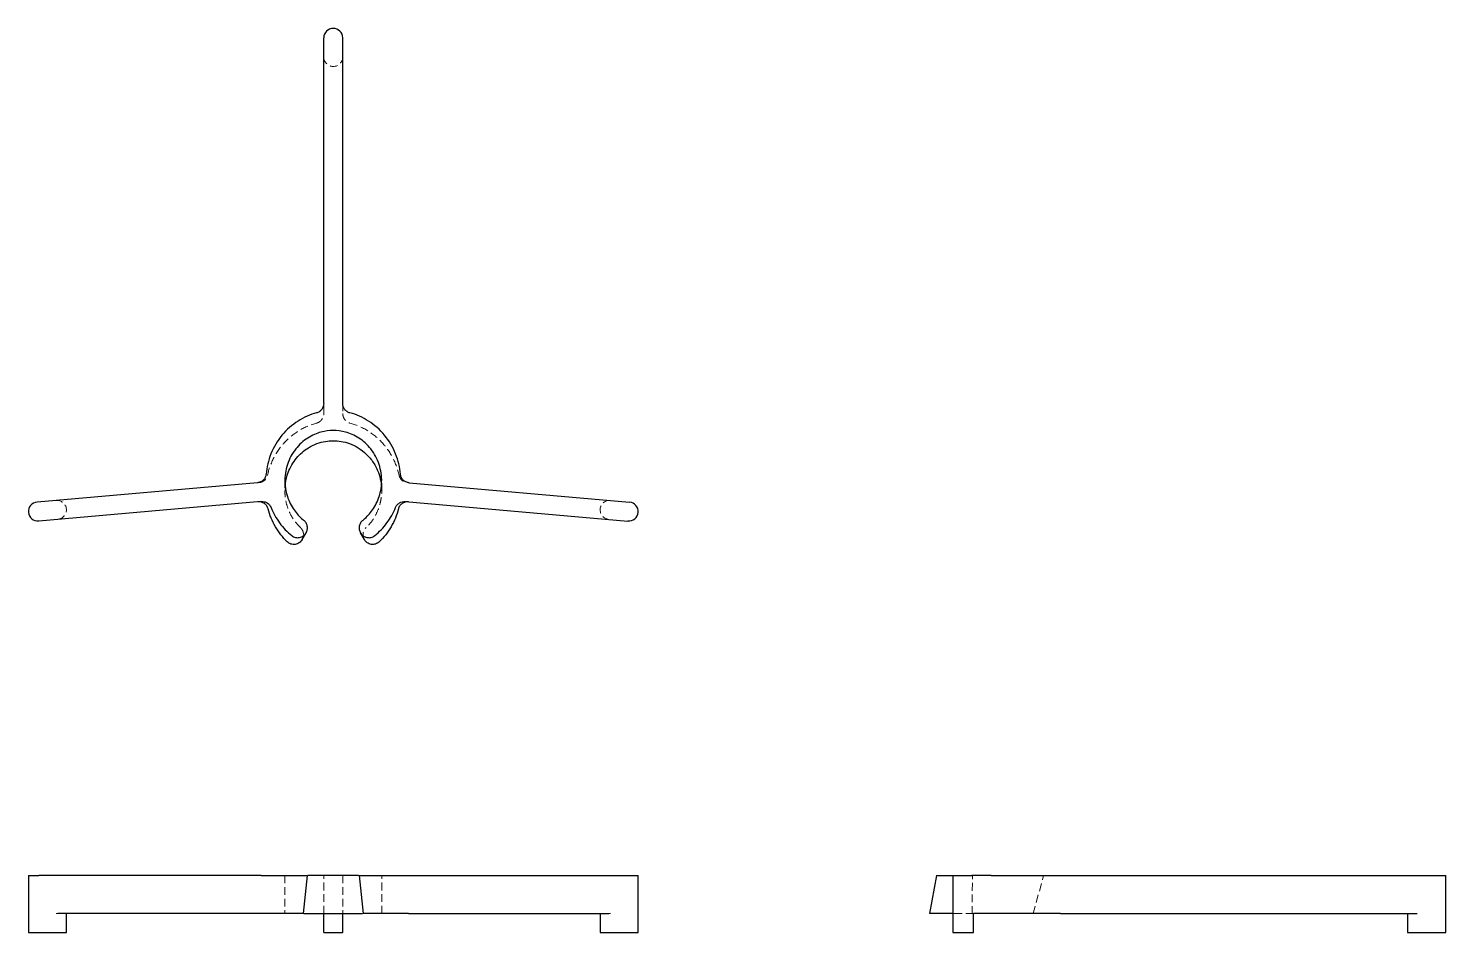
# Model space of a CAD drawing. Header units: millimetres. Extents: x 33 to 265, y 52 to 200.
import ezdxf

# ---------------------------------------------------------------- set-up
doc = ezdxf.new("R2010")
doc.units = ezdxf.units.MM
doc.linetypes.add('HIDDEN', pattern=[1.905, 1.27, -0.635])

msp = doc.modelspace()

# ---------------------------------------------------------------- linework, layer by layer
at = {"color": 7, "linetype": 'Continuous', "lineweight": 25}
for p, q in [((81.44, 138.91), (81.44, 198.84)), ((84.56, 138.91), (84.56, 198.84)), ((70.57, 125.9), (34.43, 122.73)), ((95.43, 125.9), (131.57, 122.73)), ((71.2, 122.81), (34.7, 119.62)), ((94.8, 122.81), (131.3, 119.62)), ((33, 61.5), (33, 52.12)), ((33, 61.5), (34.7, 61.5)), ((71.2, 61.5), (34.7, 61.5)), ((78.12, 55.24), (78.76, 61.49)), ((87.24, 61.49), (87.88, 55.24)), ((94.8, 61.5), (131.3, 61.5)), ((131.3, 61.5), (133, 61.5)), ((133, 52.12), (133, 61.5)), ((181.89, 61.5), (180.78, 55.25)), ((184.62, 61.5), (184.62, 52.12)), ((184.62, 61.5), (187.73, 61.5)), ((190.9, 61.5), (187.73, 61.5)), ((203.91, 61.5), (263.84, 61.5)), ((263.84, 61.5), (265.41, 61.5)), ((265.41, 52.12), (265.41, 61.5)), ((70.67, 55.25), (37.81, 55.25)), ((39.24, 52.12), (39.24, 55.25)), ((81.44, 52.12), (81.44, 55.25)), ((84.56, 52.12), (84.56, 55.25)), ((95.33, 55.25), (128.19, 55.25)), ((126.76, 55.25), (126.76, 52.12)), ((188.01, 52.12), (188.01, 55.25)), ((190.92, 55.25), (188.01, 55.25)), ((202.24, 55.25), (260.72, 55.25)), ((259.16, 55.25), (259.16, 52.12)), ((33, 52.12), (34.7, 52.12)), ((34.7, 52.12), (37.81, 52.12)), ((37.81, 52.12), (39.24, 52.12)), ((81.44, 52.12), (84.56, 52.12)), ((126.76, 52.12), (128.19, 52.12)), ((128.19, 52.12), (131.3, 52.12)), ((131.3, 52.12), (133, 52.12)), ((184.62, 52.12), (187.73, 52.12)), ((187.73, 52.12), (188.01, 52.12)), ((188.01, 52.12), (188.01, 52.12)), ((259.16, 52.12), (260.72, 52.12)), ((260.72, 52.12), (263.84, 52.12)), ((263.84, 52.12), (265.41, 52.12))]:
    msp.add_line(p, q, dxfattribs=at)
at = {"color": 7, "linetype": 'HIDDEN', "lineweight": 18}
for p, q in [((81.44, 137.24), (81.44, 138.91)), ((84.56, 138.91), (84.56, 137.24)), ((75.06, 126.25), (75.06, 124.58)), ((90.94, 124.58), (90.94, 126.25)), ((75.06, 61.5), (75.06, 55.25)), ((81.44, 55.25), (81.44, 61.5)), ((84.56, 61.5), (84.56, 55.25)), ((90.94, 55.25), (90.94, 61.5)), ((187.76, 55.19), (187.81, 61.5)), ((197.79, 55.25), (199.47, 61.5)), ((37.81, 55.25), (37.54, 55.25)), ((128.46, 55.25), (128.19, 55.25)), ((184.81, 55.25), (184.62, 55.25)), ((188.01, 55.25), (184.89, 55.25))]:
    msp.add_line(p, q, dxfattribs=at)
at = {"color": 7, "linetype": 'Continuous', "lineweight": 25}
for centre, start, end in [((83, 198.84), 0, 180), ((34.56, 121.18), 95, 275), ((131.44, 121.18), 265, 85)]:
    msp.add_arc(centre, 1.56, start, end, dxfattribs=at)
at = {"color": 7, "linetype": 'HIDDEN', "lineweight": 18}
for centre, start, end in [((83, 195.72), 180, 0), ((37.68, 121.45), 275, 95), ((128.32, 121.45), 85, 265)]:
    msp.add_arc(centre, 1.56, start, end, dxfattribs=at)
at = {"color": 7, "linetype": 'Continuous', "lineweight": 25}
for points, knots in [([(80.26, 137.35), (79.23, 137.08), (78.19, 136.63), (76.25, 135.4), (75.35, 134.61), (73.83, 132.77), (73.21, 131.72), (72.34, 129.54), (72.08, 128.41), (71.99, 127.31)], [0, 0, 0, 0, 0.25, 0.25, 0.5, 0.5, 0.75, 0.75, 1, 1, 1, 1]), ([(81.44, 138.91), (81.44, 138.75), (81.41, 138.57), (81.3, 138.23), (81.22, 138.07), (81, 137.78), (80.87, 137.65), (80.57, 137.46), (80.42, 137.39), (80.26, 137.35)], [0, 0, 0, 0, 0.25, 0.25, 0.5, 0.5, 0.75, 0.75, 1, 1, 1, 1]), ([(85.74, 137.35), (85.58, 137.39), (85.43, 137.46), (85.13, 137.65), (85, 137.78), (84.78, 138.07), (84.7, 138.23), (84.59, 138.57), (84.56, 138.75), (84.56, 138.91)], [0, 0, 0, 0, 0.25, 0.25, 0.5, 0.5, 0.75, 0.75, 1, 1, 1, 1]), ([(94.01, 127.31), (93.92, 128.41), (93.66, 129.54), (92.79, 131.72), (92.17, 132.77), (90.65, 134.61), (89.75, 135.4), (87.81, 136.63), (86.77, 137.08), (85.74, 137.35)], [0, 0, 0, 0, 0.25, 0.25, 0.5, 0.5, 0.75, 0.75, 1, 1, 1, 1]), ([(83, 134.47), (82.37, 134.47), (81.69, 134.39), (80.27, 134), (79.53, 133.69), (78.1, 132.77), (77.42, 132.17), (76.55, 131.06), (76.28, 130.66), (75.83, 129.81), (75.64, 129.36), (75.18, 127.96), (75.04, 126.98), (75.09, 125.07), (75.28, 124.16), (75.87, 122.53), (76.28, 121.82), (77.18, 120.62), (77.68, 120.12), (78.17, 119.73)], [0, 0, 0, 0, 0.125, 0.125, 0.25, 0.25, 0.375, 0.375, 0.4375, 0.4375, 0.5, 0.5, 0.625, 0.625, 0.75, 0.75, 0.875, 0.875, 1, 1, 1, 1]), ([(75.13, 125.4), (75.14, 125.52), (75.15, 126.26), (75.52, 127.43), (76.16, 128.83), (76.94, 129.95), (77.86, 130.89), (78.98, 131.71), (80.26, 132.34), (81.66, 132.73), (82.57, 132.77), (83, 132.79)], [0, 0, 0, 0, 0.030045, 0.186834, 0.304242, 0.419386, 0.530701, 0.636976, 0.769365, 0.890409, 1, 1, 1, 1]), ([(87.83, 119.73), (88.32, 120.12), (88.82, 120.62), (89.72, 121.82), (90.13, 122.53), (90.72, 124.16), (90.91, 125.07), (90.96, 126.98), (90.82, 127.96), (90.36, 129.36), (90.17, 129.81), (89.72, 130.66), (89.45, 131.06), (88.58, 132.17), (87.9, 132.77), (86.47, 133.69), (85.73, 134), (84.31, 134.39), (83.63, 134.47), (83, 134.47)], [0, 0, 0, 0, 0.125, 0.125, 0.25, 0.25, 0.375, 0.375, 0.5, 0.5, 0.5625, 0.5625, 0.625, 0.625, 0.75, 0.75, 0.875, 0.875, 1, 1, 1, 1]), ([(83, 132.79), (83.43, 132.77), (84.34, 132.73), (85.74, 132.34), (87.15, 131.65), (88.48, 130.6), (89.63, 129.23), (90.38, 127.72), (90.78, 126.42), (90.84, 125.69), (90.87, 125.42)], [0, 0, 0, 0, 0.109775, 0.231024, 0.363635, 0.506629, 0.657896, 0.814143, 0.932206, 1, 1, 1, 1]), ([(71.99, 127.31), (71.97, 127.13), (71.92, 126.95), (71.77, 126.62), (71.66, 126.47), (71.4, 126.22), (71.25, 126.11), (70.92, 125.96), (70.75, 125.91), (70.57, 125.9)], [0, 0, 0, 0, 0.25, 0.25, 0.5, 0.5, 0.75, 0.75, 1, 1, 1, 1]), ([(95.43, 125.9), (95.25, 125.91), (95.08, 125.96), (94.74, 126.11), (94.6, 126.22), (94.34, 126.47), (94.23, 126.62), (94.08, 126.95), (94.03, 127.13), (94.01, 127.31)], [0, 0, 0, 0, 0.25, 0.25, 0.5, 0.5, 0.75, 0.75, 1, 1, 1, 1]), ([(72.32, 121.6), (72.27, 121.78), (72.2, 121.95), (71.99, 122.25), (71.86, 122.38), (71.4, 122.7), (71.03, 122.8), (70.67, 122.77)], [0, 0, 0, 0, 0.25, 0.25, 0.5, 0.5, 1, 1, 1, 1]), ([(71.2, 122.81), (71.37, 122.83), (71.53, 122.82), (71.86, 122.74), (72.01, 122.68), (72.44, 122.42), (72.67, 122.15), (72.79, 121.84)], [0, 0, 0, 0, 0.25, 0.25, 0.5, 0.5, 1, 1, 1, 1]), ([(75.45, 116.21), (74.71, 116.92), (74.05, 117.76), (72.99, 119.6), (72.58, 120.59), (72.32, 121.6)], [0, 0, 0, 0, 0.5, 0.5, 1, 1, 1, 1]), ([(72.79, 121.84), (73.15, 120.95), (73.63, 120.09), (74.78, 118.52), (75.46, 117.82), (76.19, 117.23)], [0, 0, 0, 0, 0.5, 0.5, 1, 1, 1, 1]), ([(89.81, 117.23), (90.54, 117.82), (91.22, 118.52), (92.37, 120.09), (92.85, 120.95), (93.21, 121.84)], [0, 0, 0, 0, 0.5, 0.5, 1, 1, 1, 1]), ([(93.68, 121.6), (93.42, 120.59), (93.01, 119.6), (91.95, 117.76), (91.29, 116.92), (90.55, 116.21)], [0, 0, 0, 0, 0.5, 0.5, 1, 1, 1, 1]), ([(93.21, 121.84), (93.27, 122), (93.36, 122.14), (93.57, 122.39), (93.7, 122.5), (94.13, 122.76), (94.47, 122.84), (94.8, 122.81)], [0, 0, 0, 0, 0.25, 0.25, 0.5, 0.5, 1, 1, 1, 1]), ([(95.33, 122.77), (95.15, 122.78), (94.97, 122.77), (94.61, 122.67), (94.45, 122.59), (94.14, 122.38), (94.01, 122.25), (93.8, 121.95), (93.73, 121.78), (93.68, 121.6)], [0, 0, 0, 0, 0.25, 0.25, 0.5, 0.5, 0.75, 0.75, 1, 1, 1, 1]), ([(78.54, 117.69), (78.64, 117.86), (78.7, 118.03), (78.77, 118.41), (78.77, 118.59), (78.7, 118.97), (78.64, 119.14), (78.45, 119.47), (78.32, 119.61), (78.17, 119.73)], [0, 0, 0, 0, 0.25, 0.25, 0.5, 0.5, 0.75, 0.75, 1, 1, 1, 1]), ([(87.83, 119.73), (87.68, 119.61), (87.56, 119.47), (87.36, 119.14), (87.3, 118.97), (87.2, 118.41), (87.27, 118.02), (87.46, 117.69)], [0, 0, 0, 0, 0.25, 0.25, 0.5, 0.5, 1, 1, 1, 1]), ([(77.9, 116.58), (77.84, 116.48), (77.77, 116.38), (77.61, 116.21), (77.52, 116.13), (77.23, 115.92), (77, 115.83), (76.65, 115.78), (76.53, 115.77), (76.29, 115.79), (76.17, 115.81), (75.83, 115.92), (75.62, 116.04), (75.45, 116.21)], [0, 0, 0, 0, 0.125, 0.125, 0.25, 0.25, 0.5, 0.5, 0.625, 0.625, 0.75, 0.75, 1, 1, 1, 1]), ([(76.19, 117.23), (76.28, 117.15), (76.38, 117.09), (76.58, 116.99), (76.69, 116.95), (77.02, 116.88), (77.25, 116.87), (77.58, 116.94), (77.69, 116.98), (77.9, 117.07), (78, 117.12), (78.27, 117.32), (78.43, 117.49), (78.54, 117.69)], [0, 0, 0, 0, 0.125, 0.125, 0.25, 0.25, 0.5, 0.5, 0.625, 0.625, 0.75, 0.75, 1, 1, 1, 1]), ([(87.46, 117.69), (87.52, 117.59), (87.58, 117.5), (87.73, 117.33), (87.82, 117.26), (88, 117.12), (88.1, 117.07), (88.31, 116.98), (88.42, 116.94), (88.75, 116.87), (88.98, 116.88), (89.31, 116.95), (89.42, 116.99), (89.62, 117.09), (89.72, 117.15), (89.81, 117.23)], [0, 0, 0, 0, 0.125, 0.125, 0.25, 0.25, 0.375, 0.375, 0.5, 0.5, 0.75, 0.75, 0.875, 0.875, 1, 1, 1, 1]), ([(90.55, 116.21), (90.46, 116.12), (90.37, 116.05), (90.16, 115.93), (90.05, 115.88), (89.72, 115.78), (89.47, 115.76), (89.12, 115.81), (89, 115.85), (88.78, 115.93), (88.68, 115.99), (88.48, 116.13), (88.39, 116.21), (88.23, 116.38), (88.16, 116.48), (88.1, 116.58)], [0, 0, 0, 0, 0.125, 0.125, 0.25, 0.25, 0.5, 0.5, 0.625, 0.625, 0.75, 0.75, 0.875, 0.875, 1, 1, 1, 1]), ([(71.2, 61.5), (71.37, 61.5), (71.53, 61.5), (71.86, 61.5), (72.01, 61.5), (72.44, 61.5), (72.67, 61.5), (72.79, 61.5)], [0, 0, 0, 0, 0.25, 0.25, 0.5, 0.5, 1, 1, 1, 1]), ([(72.79, 61.5), (73.15, 61.5), (73.63, 61.5), (74.78, 61.5), (75.46, 61.5), (76.19, 61.5)], [0, 0, 0, 0, 0.5, 0.5, 1, 1, 1, 1]), ([(76.19, 61.5), (76.28, 61.5), (76.38, 61.5), (76.58, 61.5), (76.69, 61.5), (77.02, 61.5), (77.25, 61.5), (77.58, 61.5), (77.69, 61.5), (77.9, 61.5), (78, 61.5), (78.27, 61.5), (78.43, 61.5), (78.54, 61.5)], [0, 0, 0, 0, 0.125, 0.125, 0.25, 0.25, 0.5, 0.5, 0.625, 0.625, 0.75, 0.75, 1, 1, 1, 1]), ([(78.54, 61.5), (78.62, 61.5), (78.75, 61.5), (78.74, 61.5), (78.74, 61.5)], [0, 0, 0, 0, 0.6461096, 1, 1, 1, 1]), ([(83, 61.5), (82.56, 61.5), (81.63, 61.5), (80.2, 61.5), (79.31, 61.5), (78.84, 61.5)], [0, 0, 0, 0, 0.30179, 0.637526, 1, 1, 1, 1]), ([(87.14, 61.5), (86.68, 61.5), (85.8, 61.5), (84.37, 61.5), (83.44, 61.5), (83, 61.5)], [0, 0, 0, 0, 0.360057, 0.697066, 1, 1, 1, 1]), ([(87.26, 61.5), (87.25, 61.5), (87.23, 61.5), (87.33, 61.5), (87.44, 61.5), (87.46, 61.5)], [0, 0, 0, 0, 0.190268, 0.826014, 1, 1, 1, 1]), ([(87.46, 61.5), (87.52, 61.5), (87.58, 61.5), (87.73, 61.5), (87.82, 61.5), (88, 61.5), (88.1, 61.5), (88.31, 61.5), (88.42, 61.5), (88.75, 61.5), (88.98, 61.5), (89.31, 61.5), (89.42, 61.5), (89.62, 61.5), (89.72, 61.5), (89.81, 61.5)], [0, 0, 0, 0, 0.125, 0.125, 0.25, 0.25, 0.375, 0.375, 0.5, 0.5, 0.75, 0.75, 0.875, 0.875, 1, 1, 1, 1]), ([(89.81, 61.5), (90.54, 61.5), (91.22, 61.5), (92.37, 61.5), (92.85, 61.5), (93.21, 61.5)], [0, 0, 0, 0, 0.5, 0.5, 1, 1, 1, 1]), ([(93.21, 61.5), (93.27, 61.5), (93.36, 61.5), (93.57, 61.5), (93.7, 61.5), (94.13, 61.5), (94.47, 61.5), (94.8, 61.5)], [0, 0, 0, 0, 0.25, 0.25, 0.5, 0.5, 1, 1, 1, 1]), ([(181.89, 61.5), (181.9, 61.5), (181.93, 61.5), (182.12, 61.5), (182.23, 61.5)], [0, 0, 0, 0, 0.470097, 1, 1, 1, 1]), ([(182.23, 61.5), (182.58, 61.5), (183.28, 61.5), (184.13, 61.5), (184.55, 61.5)], [0, 0, 0, 0, 0.5046543, 1, 1, 1, 1]), ([(190.9, 61.5), (190.91, 61.5), (190.96, 61.5), (191.11, 61.5), (191.22, 61.5), (191.47, 61.5), (191.62, 61.5), (191.95, 61.5), (192.13, 61.5), (192.31, 61.5)], [0, 0, 0, 0, 0.25, 0.25, 0.5, 0.5, 0.75, 0.75, 1, 1, 1, 1]), ([(192.31, 61.5), (193.41, 61.5), (194.54, 61.5), (196.72, 61.5), (197.77, 61.5), (199.61, 61.5), (200.4, 61.5), (201.63, 61.5), (202.08, 61.5), (202.35, 61.5)], [0, 0, 0, 0, 0.25, 0.25, 0.5, 0.5, 0.75, 0.75, 1, 1, 1, 1]), ([(202.35, 61.5), (202.39, 61.5), (202.46, 61.5), (202.65, 61.5), (202.78, 61.5), (203.07, 61.5), (203.23, 61.5), (203.57, 61.5), (203.75, 61.5), (203.91, 61.5)], [0, 0, 0, 0, 0.25, 0.25, 0.5, 0.5, 0.75, 0.75, 1, 1, 1, 1]), ([(72.32, 55.25), (72.27, 55.25), (72.2, 55.25), (71.99, 55.25), (71.86, 55.25), (71.4, 55.25), (71.03, 55.25), (70.67, 55.25)], [0, 0, 0, 0, 0.25, 0.25, 0.5, 0.5, 1, 1, 1, 1]), ([(75.45, 55.25), (74.71, 55.25), (74.05, 55.25), (72.99, 55.25), (72.58, 55.25), (72.32, 55.25)], [0, 0, 0, 0, 0.5, 0.5, 1, 1, 1, 1]), ([(77.9, 55.25), (77.84, 55.25), (77.77, 55.25), (77.61, 55.25), (77.52, 55.25), (77.23, 55.25), (77, 55.25), (76.65, 55.25), (76.53, 55.25), (76.29, 55.25), (76.17, 55.25), (75.83, 55.25), (75.62, 55.25), (75.45, 55.25)], [0, 0, 0, 0, 0.125, 0.125, 0.25, 0.25, 0.5, 0.5, 0.625, 0.625, 0.75, 0.75, 1, 1, 1, 1]), ([(78.1, 55.25), (78.1, 55.25), (78.11, 55.25), (77.98, 55.25), (77.9, 55.25)], [0, 0, 0, 0, 0.363911, 1, 1, 1, 1]), ([(78.2, 55.25), (78.44, 55.25), (79.08, 55.25), (80.27, 55.25), (81.65, 55.25), (82.57, 55.25), (83, 55.25)], [0, 0, 0, 0, 0.1709999, 0.4733223, 0.7497394, 1, 1, 1, 1]), ([(83, 55.25), (83.43, 55.25), (84.35, 55.25), (85.73, 55.25), (86.93, 55.25), (87.57, 55.25), (87.8, 55.25)], [0, 0, 0, 0, 0.249273, 0.5246, 0.82573, 1, 1, 1, 1]), ([(88.1, 55.25), (88.02, 55.25), (87.89, 55.25), (87.9, 55.25), (87.91, 55.25)], [0, 0, 0, 0, 0.645712, 1, 1, 1, 1]), ([(90.55, 55.25), (90.46, 55.25), (90.37, 55.25), (90.16, 55.25), (90.05, 55.25), (89.72, 55.25), (89.47, 55.25), (89.12, 55.25), (89, 55.25), (88.78, 55.25), (88.68, 55.25), (88.48, 55.25), (88.39, 55.25), (88.23, 55.25), (88.16, 55.25), (88.1, 55.25)], [0, 0, 0, 0, 0.125, 0.125, 0.25, 0.25, 0.5, 0.5, 0.625, 0.625, 0.75, 0.75, 0.875, 0.875, 1, 1, 1, 1]), ([(93.68, 55.25), (93.42, 55.25), (93.01, 55.25), (91.95, 55.25), (91.29, 55.25), (90.55, 55.25)], [0, 0, 0, 0, 0.5, 0.5, 1, 1, 1, 1]), ([(95.33, 55.25), (95.15, 55.25), (94.97, 55.25), (94.61, 55.25), (94.45, 55.25), (94.14, 55.25), (94.01, 55.25), (93.8, 55.25), (93.73, 55.25), (93.68, 55.25)], [0, 0, 0, 0, 0.25, 0.25, 0.5, 0.5, 0.75, 0.75, 1, 1, 1, 1]), ([(181.21, 55.25), (181.1, 55.25), (180.89, 55.25), (180.77, 55.25), (180.79, 55.25), (180.79, 55.25)], [0, 0, 0, 0, 0.439917, 0.879817, 1, 1, 1, 1]), ([(184.62, 55.25), (184.19, 55.25), (183.34, 55.25), (182.2, 55.25), (181.54, 55.25), (181.21, 55.25)], [0, 0, 0, 0, 0.340324, 0.672425, 1, 1, 1, 1]), ([(192.14, 55.25), (191.98, 55.25), (191.82, 55.25), (191.54, 55.25), (191.41, 55.25), (191.08, 55.25), (190.95, 55.25), (190.92, 55.25)], [0, 0, 0, 0, 0.25, 0.25, 0.5, 0.5, 1, 1, 1, 1]), ([(200.67, 55.25), (200.43, 55.25), (200.04, 55.25), (199, 55.25), (198.34, 55.25), (196.81, 55.25), (195.93, 55.25), (194.08, 55.25), (193.11, 55.25), (192.14, 55.25)], [0, 0, 0, 0, 0.25, 0.25, 0.5, 0.5, 0.75, 0.75, 1, 1, 1, 1]), ([(202.24, 55.25), (202.07, 55.25), (201.9, 55.25), (201.56, 55.25), (201.39, 55.25), (201.1, 55.25), (200.98, 55.25), (200.78, 55.25), (200.71, 55.25), (200.67, 55.25)], [0, 0, 0, 0, 0.25, 0.25, 0.5, 0.5, 0.75, 0.75, 1, 1, 1, 1])]:
    msp.add_open_spline(points, degree=3, knots=knots, dxfattribs=at)
at = {"color": 7, "linetype": 'HIDDEN', "lineweight": 18}
for points, knots in [([(80.26, 135.67), (80.42, 135.71), (80.57, 135.78), (80.87, 135.98), (81, 136.1), (81.22, 136.39), (81.3, 136.56), (81.41, 136.9), (81.44, 137.07), (81.44, 137.24)], [0, 0, 0, 0, 0.25, 0.25, 0.5, 0.5, 0.75, 0.75, 1, 1, 1, 1]), ([(84.56, 137.24), (84.56, 137.07), (84.59, 136.9), (84.7, 136.56), (84.78, 136.39), (85, 136.1), (85.13, 135.98), (85.43, 135.78), (85.58, 135.71), (85.74, 135.67)], [0, 0, 0, 0, 0.25, 0.25, 0.5, 0.5, 0.75, 0.75, 1, 1, 1, 1]), ([(72.22, 127.14), (72.43, 128.11), (72.78, 129.08), (73.74, 130.93), (74.36, 131.81), (75.81, 133.34), (76.63, 134), (78.4, 135.04), (79.33, 135.43), (80.26, 135.67)], [0, 0, 0, 0, 0.25, 0.25, 0.5, 0.5, 0.75, 0.75, 1, 1, 1, 1]), ([(85.74, 135.67), (86.67, 135.43), (87.6, 135.04), (89.37, 134), (90.19, 133.34), (91.64, 131.81), (92.26, 130.93), (93.22, 129.08), (93.57, 128.11), (93.78, 127.14)], [0, 0, 0, 0, 0.25, 0.25, 0.5, 0.5, 0.75, 0.75, 1, 1, 1, 1]), ([(70.83, 125.92), (70.99, 125.93), (71.15, 125.97), (71.46, 126.1), (71.6, 126.19), (71.97, 126.52), (72.15, 126.81), (72.22, 127.14)], [0, 0, 0, 0, 0.25, 0.25, 0.5, 0.5, 1, 1, 1, 1]), ([(93.78, 127.14), (93.82, 126.98), (93.88, 126.82), (94.05, 126.54), (94.15, 126.41), (94.53, 126.08), (94.84, 125.95), (95.17, 125.92)], [0, 0, 0, 0, 0.25, 0.25, 0.5, 0.5, 1, 1, 1, 1]), ([(77.63, 118.53), (77.33, 118.84), (76.68, 119.52), (75.91, 120.78), (75.33, 122.27), (75.02, 123.86), (75.1, 124.92), (75.13, 125.4)], [0, 0, 0, 0, 0.174512, 0.367973, 0.579765, 0.807536, 1, 1, 1, 1]), ([(90.87, 125.42), (90.89, 125.23), (90.98, 124.6), (90.9, 123.52), (90.62, 122.13), (90.09, 120.78), (89.32, 119.52), (88.67, 118.84), (88.37, 118.53)], [0, 0, 0, 0, 0.0760017, 0.2525206, 0.4217401, 0.6329821, 0.8259415, 1, 1, 1, 1]), ([(77.63, 118.53), (77.76, 118.4), (77.87, 118.26), (78.03, 117.94), (78.08, 117.78), (78.13, 117.42), (78.12, 117.25), (78.05, 116.9), (77.99, 116.73), (77.9, 116.58)], [0, 0, 0, 0, 0.25, 0.25, 0.5, 0.5, 0.75, 0.75, 1, 1, 1, 1]), ([(88.1, 116.58), (88.01, 116.73), (87.95, 116.9), (87.88, 117.25), (87.87, 117.42), (87.94, 117.95), (88.11, 118.28), (88.37, 118.53)], [0, 0, 0, 0, 0.25, 0.25, 0.5, 0.5, 1, 1, 1, 1]), ([(75.11, 55.25), (75.1, 55.25), (75.07, 55.25), (75.27, 55.25), (75.34, 55.25)], [0, 0, 0, 0, 0.59501, 1, 1, 1, 1]), ([(90.66, 55.25), (90.7, 55.25), (90.87, 55.25), (90.96, 55.25), (90.92, 55.25), (90.92, 55.25)], [0, 0, 0, 0, 0.212492, 0.871657, 1, 1, 1, 1]), ([(181.31, 55.25), (181.34, 55.25), (181.41, 55.25), (181.51, 55.25), (181.58, 55.25)], [0, 0, 0, 0, 0.305344, 1, 1, 1, 1])]:
    msp.add_open_spline(points, degree=3, knots=knots, dxfattribs=at)
for points in [[(70.57, 125.9), (70.62, 125.9), (70.7, 125.91), (70.83, 125.92)], [(95.17, 125.92), (95.3, 125.91), (95.38, 125.9), (95.43, 125.9)]]:
    msp.add_open_spline(points, degree=3, dxfattribs=at)
at = {"color": 7, "linetype": 'Continuous', "lineweight": 25}
for points in [[(77.9, 116.58), (78.11, 116.94), (78.32, 117.31), (78.54, 117.69)], [(88.1, 116.58), (87.89, 116.94), (87.68, 117.31), (87.46, 117.69)]]:
    msp.add_open_spline(points, degree=3, dxfattribs=at)

doc.saveas('drawing.dxf')
